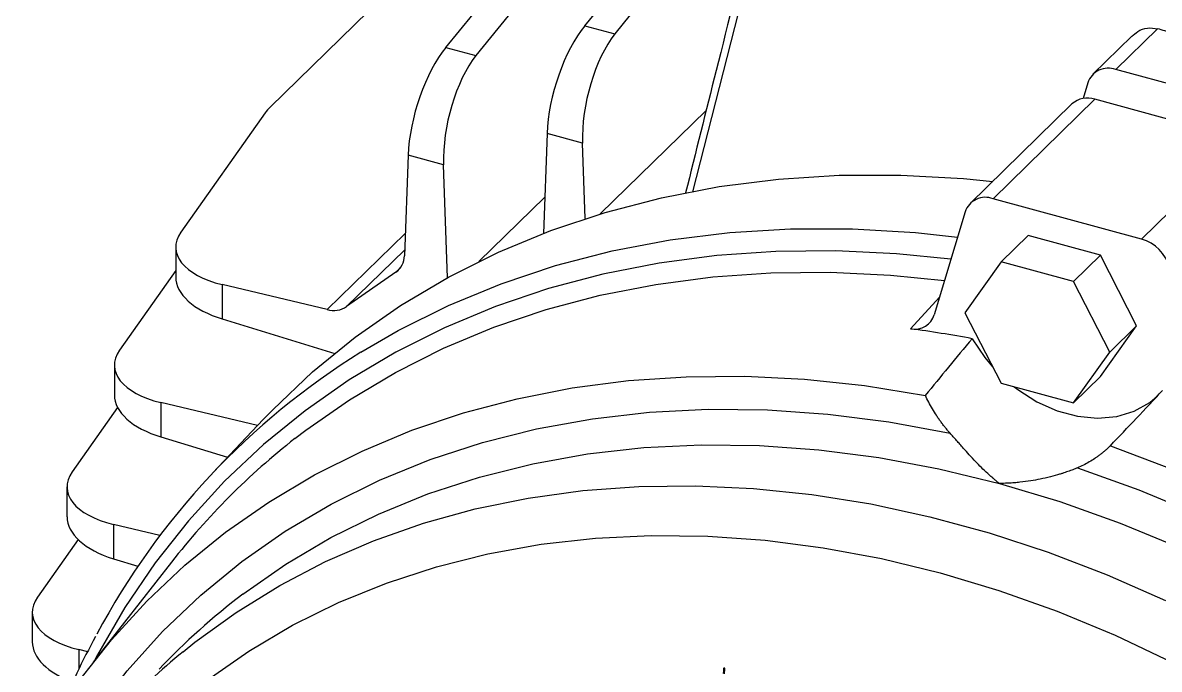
# Model space of a CAD drawing. Header units: millimetres. Extents: x 15 to 1184, y 5 to 836.
# Drawn here: x 775.4 to 827.5, y 239.5 to 269.1 of the extents above; entities that cross this region are included whole.
import ezdxf

# ---------------------------------------------------------------- set-up
doc = ezdxf.new("R2010")
doc.units = ezdxf.units.MM

msp = doc.modelspace()

# ---------------------------------------------------------------- linework, layer by layer
at = {"color": 7, "linetype": 'Continuous', "lineweight": 25}
for p, q in [((786.761, 265.261), (809.293, 287.254)), ((801.183, 268.989), (806.496, 275.472)), ((807.78, 275.124), (802.565, 268.613)), ((794.815, 267.996), (800.128, 274.479)), ((801.412, 274.131), (796.197, 267.62)), ((809.2, 273.49), (806.128, 261.371)), ((801.183, 268.989), (802.565, 268.613)), ((827.435, 268.852), (825.518, 266.981)), ((826.25, 268.506), (824.47, 266.769)), ((794.815, 267.996), (796.197, 267.62)), ((832.326, 265.131), (825.518, 266.981)), ((824.236, 266.377), (824.021, 265.654)), ((823.513, 265.407), (818.846, 260.851)), ((824.561, 265.619), (819.894, 261.064)), ((831.369, 263.769), (824.561, 265.619)), ((786.536, 265), (782.673, 259.528)), ((801.893, 260.369), (806.745, 265.105)), ((799.454, 264.058), (799.287, 259.473)), ((801.08, 263.616), (799.454, 264.058)), ((801.204, 260.152), (801.08, 263.616)), ((826.702, 259.213), (831.369, 263.769)), ((793.086, 263.065), (792.918, 258.452)), ((794.712, 262.623), (793.086, 263.065)), ((794.897, 257.442), (794.712, 262.623)), ((796.335, 258.186), (799.347, 261.127)), ((826.702, 259.213), (819.894, 261.064)), ((818.613, 260.459), (817.204, 255.747)), ((789.376, 255.982), (792.955, 259.475)), ((820.262, 258.174), (821.499, 259.382)), ((824.818, 258.479), (821.499, 259.382)), ((782.437, 258.842), (782.437, 257.478)), ((792.928, 258.711), (790.268, 256.116)), ((823.581, 257.272), (824.818, 258.479)), ((826.477, 255.243), (824.818, 258.479)), ((792.53, 257.693), (792.733, 257.891)), ((820.262, 258.174), (818.603, 255.84)), ((823.581, 257.272), (820.262, 258.174)), ((782.437, 257.766), (779.863, 254.12)), ((792.53, 257.693), (790.268, 256.116)), ((784.57, 257.126), (784.57, 255.55)), ((789.376, 255.982), (784.57, 257.126)), ((825.241, 254.036), (823.581, 257.272)), ((816.109, 255.099), (817.443, 256.545)), ((818.603, 255.84), (820.262, 252.603)), ((784.57, 255.55), (789.723, 253.975)), ((824.818, 252.908), (826.477, 255.243)), ((825.241, 254.036), (826.477, 255.243)), ((823.581, 251.701), (825.241, 254.036)), ((779.626, 253.434), (779.626, 252.07)), ((823.581, 251.701), (824.818, 252.908)), ((820.262, 252.603), (823.581, 251.701)), ((786.186, 250.665), (781.759, 251.718)), ((781.759, 251.718), (781.759, 250.142)), ((779.775, 251.494), (777.69, 248.539)), ((786.445, 250.939), (784.139, 248.5)), ((781.759, 250.142), (784.81, 249.21)), ((777.453, 247.853), (777.453, 246.489)), ((779.586, 246.137), (779.586, 244.561)), ((781.714, 245.631), (779.586, 246.137)), ((777.964, 245.441), (776.1, 242.8)), ((782.239, 244.404), (778.656, 239.821)), ((779.586, 244.561), (780.704, 244.22)), ((775.863, 242.114), (775.863, 240.75)), ((778.404, 240.301), (777.997, 240.398)), ((777.997, 240.398), (777.997, 239.503))]:
    msp.add_line(p, q, dxfattribs=at)
at = {"color": 7, "linetype": 'Continuous', "lineweight": 25, "flags": 128}
for points in [[(786.445, 250.939), (786.881, 251.391), (788.71, 253.121), (790.667, 254.714), (792.744, 256.162), (794.936, 257.463), (797.234, 258.612), (799.633, 259.604), (802.123, 260.438), (804.697, 261.11), (807.348, 261.618), (810.065, 261.961), (812.842, 262.137), (815.668, 262.146), (818.535, 261.988), (819.878, 261.858)], [(790.921, 254.026), (792.63, 255.02), (794.938, 256.171), (797.347, 257.164), (799.848, 257.997), (802.435, 258.667), (805.097, 259.171), (807.827, 259.508), (810.616, 259.677), (813.455, 259.677), (816.335, 259.509), (818.267, 259.303)], [(817.964, 258.29), (815.472, 258.542), (812.683, 258.676), (809.935, 258.649), (807.235, 258.462), (804.593, 258.114), (802.017, 257.607), (799.514, 256.942), (797.092, 256.123), (794.759, 255.15), (792.522, 254.027), (790.389, 252.758), (788.365, 251.347), (786.458, 249.798), (784.672, 248.115), (783.014, 246.305), (781.489, 244.372), (780.102, 242.323), (778.856, 240.165), (778.716, 239.898)], [(787.899, 250.07), (788.393, 250.449), (790.393, 251.844), (792.502, 253.098), (794.713, 254.208), (797.019, 255.17), (799.413, 255.98), (801.888, 256.637), (804.435, 257.138), (807.046, 257.482), (809.715, 257.668), (812.432, 257.694), (815.188, 257.562), (817.671, 257.31)], [(818.933, 254.648), (819.52, 253.781), (819.874, 253.361)], [(778.001, 238.953), (779.491, 240.845), (781.111, 242.618), (782.857, 244.264), (784.723, 245.78), (786.702, 247.161), (788.79, 248.402), (790.978, 249.499), (793.261, 250.449), (795.632, 251.249), (798.081, 251.897), (800.603, 252.39), (803.189, 252.726), (805.831, 252.906), (808.521, 252.927), (811.25, 252.791), (814.01, 252.498), (816.792, 252.048)], [(820.864, 252.439), (821.032, 252.312), (821.909, 251.756), (822.83, 251.344), (823.766, 251.09), (824.688, 251.001), (825.565, 251.08), (826.37, 251.325), (827.077, 251.727), (827.426, 252.022)], [(775.465, 231.777), (776.195, 233.308), (777.39, 235.462), (778.732, 237.504), (780.215, 239.429), (781.835, 241.229), (783.586, 242.898), (785.463, 244.431), (787.459, 245.823), (789.567, 247.069), (791.781, 248.165), (794.092, 249.107), (796.494, 249.892), (798.977, 250.517), (801.534, 250.98), (804.157, 251.28), (806.835, 251.416), (809.56, 251.387), (812.324, 251.193), (815.116, 250.835), (817.927, 250.314)], [(785.508, 242.932), (785.518, 242.939), (787.478, 244.307), (789.549, 245.53), (791.724, 246.606), (793.996, 247.53), (796.355, 248.299), (798.796, 248.911), (801.309, 249.364), (803.885, 249.656), (806.517, 249.786), (809.195, 249.753), (811.911, 249.559), (814.654, 249.203), (817.416, 248.686), (820.188, 248.011)], [(825.273, 249.743), (828.055, 248.681), (830.815, 247.474), (833.544, 246.127), (836.234, 244.643), (838.876, 243.028), (841.462, 241.285), (843.984, 239.422), (846.434, 237.442), (848.804, 235.354), (851.087, 233.163), (853.275, 230.876), (855.363, 228.501), (857.342, 226.044), (859.208, 223.514), (860.954, 220.918), (862.574, 218.265), (864.065, 215.563)], [(823.764, 248.728), (826.575, 247.72), (829.367, 246.561), (832.131, 245.253), (834.856, 243.8), (837.535, 242.209), (840.157, 240.484), (842.714, 238.63), (845.197, 236.655), (847.599, 234.565), (849.91, 232.367), (852.124, 230.068), (854.232, 227.676), (856.228, 225.199), (858.105, 222.646), (859.856, 220.024), (861.476, 217.344), (862.959, 214.613)], [(820.188, 248.011), (822.959, 247.18), (825.721, 246.195), (828.465, 245.06), (831.18, 243.779), (833.858, 242.355), (836.49, 240.795), (839.067, 239.102), (841.58, 237.284), (844.02, 235.345), (846.38, 233.293), (848.651, 231.134), (850.826, 228.877), (852.897, 226.527), (854.858, 224.094), (856.701, 221.586), (858.421, 219.011), (860.011, 216.377), (861.466, 213.695), (862.782, 210.972)], [(782.772, 240.302), (783.309, 240.732), (785.202, 242.106), (787.204, 243.343), (789.307, 244.438), (791.505, 245.388), (793.791, 246.191), (796.157, 246.843), (798.595, 247.342), (801.098, 247.687), (803.657, 247.876), (806.264, 247.91), (808.91, 247.787), (811.588, 247.508), (814.287, 247.075), (817, 246.488), (819.717, 245.749), (822.429, 244.862), (825.129, 243.828), (827.806, 242.651)], [(783.883, 239.001), (785.783, 240.326), (787.789, 241.511), (789.896, 242.553), (792.096, 243.448), (794.382, 244.194), (796.746, 244.787), (799.181, 245.225), (801.677, 245.508), (804.227, 245.634), (806.821, 245.602), (809.452, 245.414), (812.109, 245.069), (814.785, 244.569), (817.47, 243.915), (820.155, 243.109), (822.83, 242.155), (825.488, 241.056), (828.118, 239.814)], [(807.551, 239.561), (807.548, 239.527), (807.545, 239.494), (807.542, 239.461), (807.539, 239.428), (807.537, 239.395), (807.534, 239.362), (807.531, 239.329), (807.528, 239.296)], [(807.583, 239.294), (807.586, 239.325), (807.589, 239.356), (807.592, 239.388), (807.595, 239.419), (807.598, 239.451), (807.6, 239.482), (807.603, 239.513), (807.606, 239.545)]]:
    msp.add_lwpolyline(points, dxfattribs=at)
at = {"color": 7, "linetype": 'Continuous', "lineweight": 25}
for centre, radius, start, end in [((825.169, 266.06), 0.985, 69.2725, 161.2533), ((824.221, 264.608), 1.067, 71.3848, 131.5253), ((819.546, 260.142), 0.985, 69.2725, 161.2533), ((826.173, 257.411), 1.879, 15.4783, 73.6426), ((791.976, 258.455), 0.943, 306.0581, 359.8139), ((789.674, 257.043), 1.101, 254.341, 302.6798), ((809.18, 202.672), 52.883, 79.373, 82.4721), ((808.845, 225.112), 34.018, 121.7955, 151.9656), ((808.234, 224.093), 32.989, 128.0538, 141.9978), ((804.213, 218.183), 31.023, 127.0806, 136.6033), ((802.449, 216.328), 31.015, 129.3792, 144.0309)]:
    msp.add_arc(centre, radius, start, end, dxfattribs=at)
for centre, major_axis, ratio, start_param, end_param in [((801.321, 265.88), (1.169, 3.827), 0.381737, 0.748213, 2.179383), ((802.947, 265.438), (0.925, 3.893), 0.417667, 0.722987, 2.154157), ((794.953, 264.887), (1.169, 3.827), 0.381737, 0.748213, 2.179383), ((796.579, 264.445), (0.925, 3.893), 0.417667, 0.722987, 2.154157), ((790.299, 264.42), (3.999, 0.141), 0.5006, 2.638354, 2.777981), ((786.437, 258.948), (3.999, 0.141), 0.5006, 2.777981, 4.209151), ((786.437, 257.372), (3.999, -0.147), 0.528494, 3.161011, 4.246256), ((815.923, 256.428), (-1.042, 1.08), 0.760475, 2.378665, 3.546256), ((828.697, 260.554), (27.47, 31.575), 0.086352, 1.833407, 1.917774), ((783.626, 253.54), (3.999, 0.141), 0.5006, 2.777981, 4.209151), ((829.62, 260.304), (28.364, 31.321), 0.094634, 4.45526, 4.539627), ((783.626, 251.964), (3.999, -0.147), 0.528494, 3.161011, 4.246256), ((781.453, 247.959), (3.999, 0.141), 0.5006, 2.777981, 4.209151), ((781.453, 246.383), (3.999, -0.147), 0.528494, 3.161011, 4.246256), ((779.863, 242.22), (3.999, 0.141), 0.5006, 2.777981, 4.209151), ((779.863, 240.644), (3.999, -0.147), 0.528494, 3.161011, 4.161869)]:
    msp.add_ellipse(centre, major_axis=major_axis, ratio=ratio, start_param=start_param, end_param=end_param, dxfattribs=at)
for points, knots in [([(811.012, 277.271), (811.199, 277.265), (811.571, 277.253), (812.131, 277.231), (812.691, 277.205), (813.251, 277.175), (813.812, 277.142), (814.372, 277.104), (814.932, 277.063), (815.491, 277.019), (816.051, 276.97), (816.61, 276.919), (817.765, 276.804), (819.521, 276.601), (822.951, 276.114), (827.487, 275.276), (833.158, 273.897), (838.873, 272.182), (843.649, 270.477), (847.468, 268.952), (849.846, 267.935), (851.746, 267.081), (853, 266.499), (854.094, 265.979), (855.037, 265.522), (855.673, 265.205), (855.995, 265.045)], [0, 0, 0, 0, 0.013164, 0.026293, 0.039386, 0.052445, 0.065468, 0.078456, 0.091409, 0.104327, 0.11721, 0.130057, 0.14287, 0.19659, 0.250019, 0.37527, 0.499999, 0.624725, 0.749984, 0.812288, 0.874989, 0.906192, 0.937494, 0.957746, 0.978581, 1, 1, 1, 1]), ([(808.9, 273.64), (808.332, 271.404), (807.289, 267.299), (806.267, 263.195), (805.801, 261.325)], [0, 0, 0, 0, 0.544633, 1, 1, 1, 1]), ([(854.192, 261.262), (854.02, 261.349), (853.669, 261.526), (853.131, 261.794), (852.563, 262.074), (851.971, 262.362), (851.094, 262.783), (849.944, 263.323), (847.097, 264.616), (842.801, 266.41), (837.062, 268.472), (831.339, 270.195), (825.662, 271.571), (820.055, 272.592), (815.465, 273.144), (812.311, 273.37), (810.795, 273.441), (810.027, 273.468), (809.585, 273.481), (809.32, 273.487), (809.2, 273.49)], [0, 0, 0, 0, 0.0114365, 0.0233433, 0.0357194, 0.0491188, 0.062509, 0.0937861, 0.1250173, 0.2500105, 0.3751987, 0.5000019, 0.624814, 0.7499921, 0.8749854, 0.9374913, 0.9687455, 0.9812473, 0.9915123, 1, 1, 1, 1]), ([(826.26, 268.494), (826.345, 268.576), (826.549, 268.77), (826.97, 268.923), (827.28, 268.876), (827.435, 268.852)], [0, 0, 0, 0, 0.263484, 0.630832, 1, 1, 1, 1]), ([(834.243, 267.002), (834.012, 267.06), (833.551, 267.176), (832.861, 267.352), (832.174, 267.531), (831.49, 267.713), (830.808, 267.897), (830.128, 268.083), (829.451, 268.271), (828.776, 268.463), (828.104, 268.656), (827.658, 268.787), (827.435, 268.852)], [0, 0, 0, 0, 0.100028, 0.200037, 0.300033, 0.400019, 0.5, 0.599981, 0.699967, 0.799963, 0.899972, 1, 1, 1, 1]), ([(817.927, 250.314), (817.89, 250.357), (817.814, 250.442), (817.705, 250.575), (817.598, 250.71), (817.495, 250.849), (817.394, 250.99), (817.265, 251.182), (817.113, 251.428), (816.943, 251.732), (816.842, 251.942), (816.792, 252.048)], [0, 0, 0, 0, 0.083035, 0.166089, 0.249238, 0.332561, 0.416135, 0.500037, 0.665922, 0.832389, 1, 1, 1, 1]), ([(820.188, 248.011), (820.15, 248.04), (820.078, 248.096), (819.975, 248.181), (819.881, 248.261), (819.796, 248.336), (819.719, 248.404), (819.576, 248.535), (819.373, 248.731), (819.093, 249.018), (818.818, 249.314), (818.574, 249.586), (818.377, 249.807), (818.224, 249.98), (818.075, 250.149), (817.976, 250.26), (817.927, 250.314)], [0, 0, 0, 0, 0.052258, 0.100258, 0.144001, 0.183488, 0.218718, 0.249689, 0.381412, 0.497888, 0.629191, 0.748742, 0.815687, 0.879864, 0.941294, 1, 1, 1, 1]), ([(825.273, 249.743), (825.236, 249.706), (825.163, 249.634), (825.048, 249.531), (824.931, 249.432), (824.812, 249.337), (824.69, 249.246), (824.523, 249.13), (824.308, 248.995), (824.041, 248.85), (823.856, 248.769), (823.764, 248.728)], [0, 0, 0, 0, 0.083985, 0.167617, 0.250965, 0.3341, 0.417093, 0.500013, 0.667462, 0.833918, 1, 1, 1, 1]), ([(823.764, 248.728), (823.73, 248.714), (823.661, 248.685), (823.554, 248.643), (823.442, 248.601), (823.325, 248.559), (823.203, 248.517), (823.076, 248.475), (822.853, 248.405), (822.515, 248.311), (822.072, 248.21), (821.605, 248.125), (821.213, 248.073), (820.86, 248.04), (820.546, 248.019), (820.314, 248.014), (820.188, 248.011)], [0, 0, 0, 0, 0.0331282, 0.0671379, 0.1020336, 0.1378198, 0.1745003, 0.212079, 0.2505591, 0.3701154, 0.5014356, 0.618156, 0.750195, 0.8164228, 0.8996922, 1, 1, 1, 1]), ([(778.764, 241.006), (778.468, 240.448), (777.888, 239.36), (777.411, 238.206), (777.178, 237.643)], [0, 0, 0, 0, 0.512139, 1, 1, 1, 1])]:
    msp.add_open_spline(points, degree=3, knots=knots, dxfattribs=at)
msp.add_open_spline([(807.606, 239.545), (807.587, 239.55), (807.569, 239.555), (807.551, 239.561)], degree=3, dxfattribs=at)

doc.saveas('drawing.dxf')
